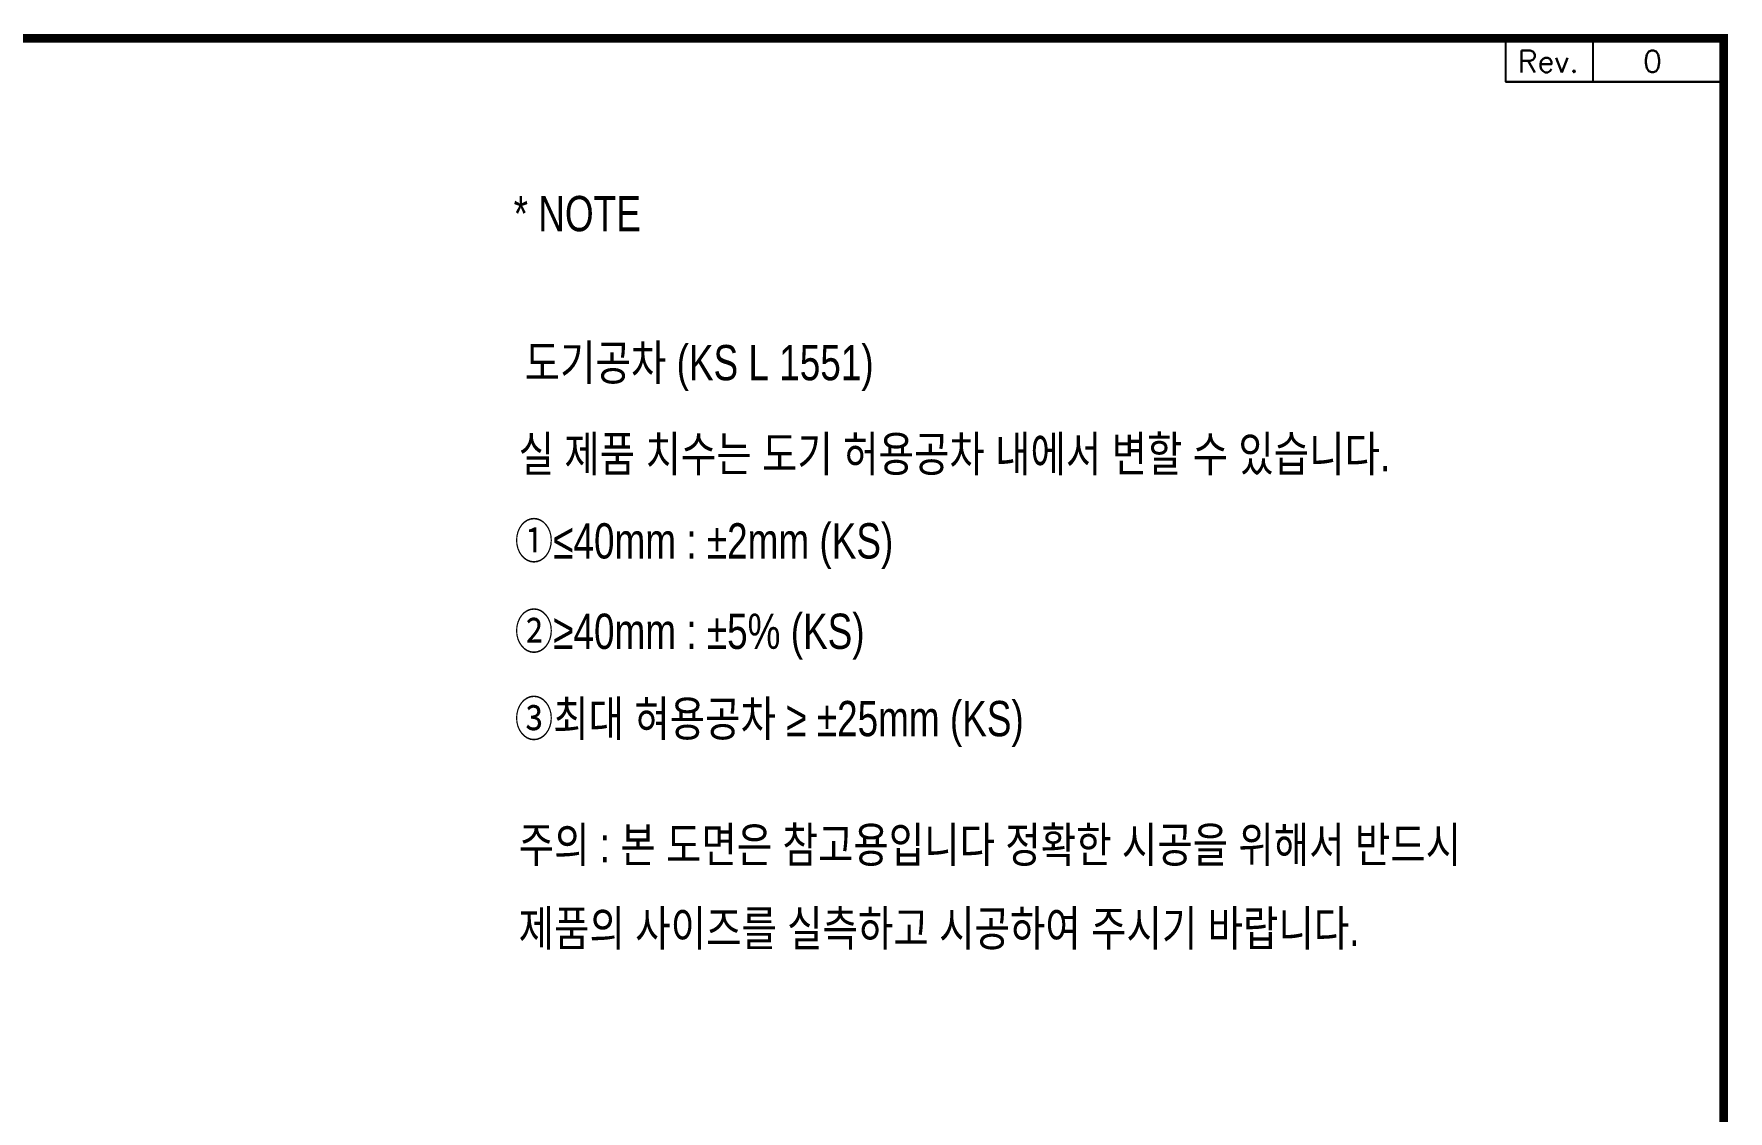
# Model space of a CAD drawing. Header units: millimetres. Extents: x -8699 to 14519, y -2727 to 7848.
# Drawn here: x 1926 to 3846, y 1526 to 2747 of the extents above; entities that cross this region are included whole.
import ezdxf
from ezdxf.enums import TextEntityAlignment as Align

# ---------------------------------------------------------------- set-up
doc = ezdxf.new("R2010")
doc.units = ezdxf.units.MM
doc.layers.add('Def', color=7, linetype='Continuous')
doc.layers.add('dim', color=3, linetype='Continuous')
doc.styles.add('GHS', font='romans', dxfattribs={"bigfont": 'ghs'})
doc.styles.add('굴림', font='', dxfattribs={"height": 3.2})
doc.styles.get('굴림').set_extended_font_data('Gulim')

msp = doc.modelspace()

# ---------------------------------------------------------------- linework, layer by layer
at = {"layer": 'Def', "const_width": 9.9}
msp.add_lwpolyline([(10, 10), (3841.3, 10), (3841.3, 2742.4), (10, 2742.4)], close=True, dxfattribs=at)
at = {"layer": 'DEFPOINTS'}
msp.add_line((3841.3, 2692.9), (3593.8, 2692.9), dxfattribs=at)
at = {"layer": 'dim', "linetype": 'Continuous'}
for p, q in [((3593.8, 2742.4), (3841.3, 2742.4)), ((3593.8, 2742.4), (3593.8, 2692.9)), ((3692.8, 2742.4), (3692.8, 2692.9)), ((3841.3, 2742.4), (3841.3, 2692.9)), ((3593.8, 2692.9), (3841.3, 2692.9))]:
    msp.add_line(p, q, dxfattribs=at)

# ---------------------------------------------------------------- texts
at = {"color": 3, "style": '굴림', "width": 0.8}
for s, p in [('* NOTE', (2469.5, 2523.6)), ('도기공차 (KS L 1551)', (2482, 2354.6)), ('실 제품 치수는 도기 허용공차 내에서 변할 수 있습니다.', (2475.2, 2251.2)), ('①≤40mm : ±2mm (KS)', (2470.7, 2152.5)), ('②≥40mm : ±5%%% (KS)', (2470.7, 2050)), ('③최대 혀용공차 ≥ ±25mm (KS)', (2470.7, 1951)), ('주의 : 본 도면은 참고용입니다 정확한 시공을 위해서 반드시', (2475.2, 1808)), ('제품의 사이즈를 실측하고 시공하여 주시기 바랍니다.', (2475.2, 1713.2))]:
    msp.add_text(s, height=40, dxfattribs=at).set_placement(p)
at = {"layer": 'dim', "linetype": 'Continuous', "style": 'GHS'}
for s, height, p in [('Rev.', 24.75, (3642.4, 2716.1)), ('0', 24.8, (3760.5, 2716.2))]:
    msp.add_text(s, height=height, dxfattribs=at).set_placement(p, align=Align.MIDDLE)

doc.saveas('drawing.dxf')
